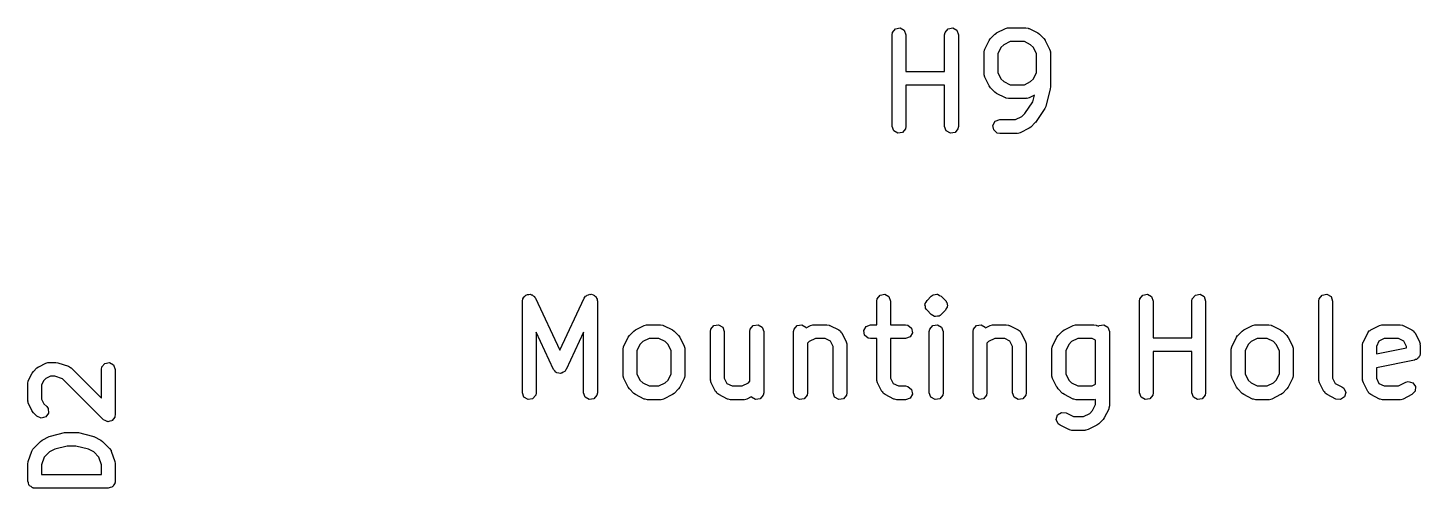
# Model space of a CAD drawing. Extents: x 115 to 337, y -185 to -59.
# Drawn here: x 237.3 to 252.45, y -76.38 to -71.37 of the extents above; entities that cross this region are included whole.
import ezdxf

# ---------------------------------------------------------------- set-up
doc = ezdxf.new("R2010")
doc.units = 0
doc.layers.add('BLACK', color=7, linetype='CONTINUOUS')

msp = doc.modelspace()

# ---------------------------------------------------------------- linework, layer by layer
at = {"layer": 'BLACK', "linetype": 'CONTINUOUS'}
for p, q in [((246.701, -71.4445), (246.705, -71.4189)), ((246.701, -72.4445), (246.701, -71.4445)), ((246.705, -71.4189), (246.738, -71.3796)), ((246.738, -71.3796), (246.789, -71.3707)), ((246.789, -71.3707), (246.833, -71.3963)), ((246.833, -71.3963), (246.851, -71.4445)), ((246.851, -71.4445), (246.851, -71.8457)), ((247.272, -71.4445), (247.277, -71.4189)), ((247.272, -71.8457), (247.272, -71.4445)), ((247.277, -71.4189), (247.31, -71.3796)), ((247.31, -71.3796), (247.36, -71.3707)), ((247.36, -71.3707), (247.404, -71.3963)), ((247.404, -71.3963), (247.422, -71.4445)), ((247.422, -71.4445), (247.422, -72.4445)), ((247.709, -71.6014), (247.756, -71.5062)), ((247.756, -71.5062), (247.769, -71.4882)), ((247.769, -71.4882), (247.77, -71.4867)), ((247.77, -71.4867), (247.818, -71.4391)), ((247.818, -71.4391), (247.836, -71.4262)), ((247.836, -71.4262), (247.837, -71.4251)), ((247.837, -71.4251), (247.933, -71.3774)), ((247.933, -71.3774), (247.957, -71.37)), ((247.957, -71.37), (247.962, -71.371)), ((247.962, -71.371), (247.966, -71.3695)), ((247.966, -71.3695), (248.157, -71.3695)), ((248.157, -71.3695), (248.182, -71.374)), ((248.182, -71.374), (248.186, -71.3769)), ((248.186, -71.3769), (248.19, -71.3774)), ((248.19, -71.3774), (248.285, -71.4251)), ((248.285, -71.4251), (248.303, -71.4384)), ((248.303, -71.4384), (248.305, -71.4391)), ((248.305, -71.4391), (248.352, -71.4867)), ((248.352, -71.4867), (248.365, -71.5051)), ((248.365, -71.5051), (248.366, -71.5062)), ((248.366, -71.5062), (248.414, -71.6014)), ((247.701, -71.635), (247.705, -71.6093)), ((247.701, -71.8731), (247.701, -71.635)), ((247.705, -71.6093), (247.708, -71.6059)), ((247.708, -71.6059), (247.709, -71.6014)), ((247.885, -71.5842), (247.851, -71.6527)), ((247.851, -71.6527), (247.851, -71.8554)), ((247.915, -71.5538), (247.885, -71.5842)), ((247.984, -71.5195), (247.915, -71.5538)), ((248.139, -71.5195), (247.984, -71.5195)), ((248.207, -71.5538), (248.139, -71.5195)), ((248.238, -71.5842), (248.207, -71.5538)), ((248.272, -71.6527), (248.238, -71.5842)), ((248.272, -71.8554), (248.272, -71.6527)), ((248.414, -71.6014), (248.422, -71.6264)), ((248.422, -71.6264), (248.42, -71.6308)), ((248.42, -71.6308), (248.422, -71.635)), ((248.422, -71.635), (248.422, -72.0159)), ((246.851, -71.8457), (247.272, -71.8457)), ((247.702, -71.8773), (247.701, -71.8731)), ((247.701, -71.8817), (247.702, -71.8773)), ((247.709, -71.9066), (247.701, -71.8817)), ((247.756, -72.0019), (247.709, -71.9066)), ((247.851, -71.8554), (247.885, -71.9239)), ((247.885, -71.9239), (247.915, -71.9543)), ((247.915, -71.9543), (247.984, -71.9886)), ((248.139, -71.9886), (248.207, -71.9543)), ((248.207, -71.9543), (248.238, -71.9239)), ((248.238, -71.9239), (248.272, -71.8554)), ((247.272, -71.9957), (246.851, -71.9957)), ((246.851, -71.9957), (246.851, -72.4445)), ((247.272, -72.4445), (247.272, -71.9957)), ((247.757, -72.003), (247.756, -72.0019)), ((247.77, -72.0214), (247.757, -72.003)), ((247.818, -72.069), (247.77, -72.0214)), ((247.819, -72.0697), (247.818, -72.069)), ((247.837, -72.083), (247.819, -72.0697)), ((247.933, -72.1306), (247.837, -72.083)), ((247.984, -71.9886), (248.139, -71.9886)), ((248.248, -72.1015), (248.19, -72.1306)), ((248.23, -72.1756), (248.248, -72.1015)), ((248.42, -72.0341), (248.372, -72.2246)), ((248.422, -72.0159), (248.419, -72.0307)), ((248.419, -72.0307), (248.42, -72.0341)), ((247.937, -72.1312), (247.933, -72.1306)), ((247.94, -72.134), (247.937, -72.1312)), ((247.966, -72.1386), (247.94, -72.134)), ((248.157, -72.1386), (247.966, -72.1386)), ((248.146, -72.3015), (248.23, -72.1756)), ((248.161, -72.137), (248.157, -72.1386)), ((248.165, -72.1381), (248.161, -72.137)), ((248.19, -72.1306), (248.165, -72.1381)), ((248.362, -72.248), (248.267, -72.3909)), ((248.372, -72.2246), (248.362, -72.2476)), ((248.362, -72.2476), (248.362, -72.248)), ((247.797, -72.4315), (247.823, -72.3871)), ((247.823, -72.3871), (247.871, -72.3695)), ((247.871, -72.3695), (248.044, -72.3695)), ((248.044, -72.3695), (248.112, -72.3353)), ((248.112, -72.3353), (248.146, -72.3015)), ((248.257, -72.4023), (248.21, -72.4499)), ((248.259, -72.3991), (248.257, -72.4023)), ((248.267, -72.3909), (248.259, -72.3991)), ((246.718, -72.4927), (246.701, -72.4445)), ((246.763, -72.5184), (246.718, -72.4927)), ((246.813, -72.5095), (246.763, -72.5184)), ((246.846, -72.4702), (246.813, -72.5095)), ((246.851, -72.4445), (246.846, -72.4702)), ((247.29, -72.4927), (247.272, -72.4445)), ((247.334, -72.5184), (247.29, -72.4927)), ((247.385, -72.5095), (247.334, -72.5184)), ((247.417, -72.4702), (247.385, -72.5095)), ((247.422, -72.4445), (247.417, -72.4702)), ((247.806, -72.482), (247.797, -72.4315)), ((247.845, -72.515), (247.806, -72.482)), ((247.871, -72.5195), (247.845, -72.515)), ((248.061, -72.5195), (247.871, -72.5195)), ((248.066, -72.518), (248.061, -72.5195)), ((248.07, -72.519), (248.066, -72.518)), ((248.095, -72.5116), (248.07, -72.519)), ((248.19, -72.464), (248.095, -72.5116)), ((248.191, -72.4628), (248.19, -72.464)), ((248.21, -72.4499), (248.191, -72.4628)), ((242.677, -74.3445), (242.681, -74.3189)), ((242.677, -75.3445), (242.677, -74.3445)), ((242.681, -74.3189), (242.688, -74.3112)), ((242.688, -74.3112), (242.69, -74.3015)), ((242.69, -74.3015), (242.704, -74.2921)), ((242.704, -74.2921), (242.714, -74.2796)), ((242.714, -74.2796), (242.724, -74.2778)), ((242.724, -74.2778), (242.732, -74.2721)), ((242.732, -74.2721), (242.749, -74.2735)), ((242.749, -74.2735), (242.765, -74.2707)), ((242.765, -74.2707), (242.773, -74.2757)), ((242.773, -74.2757), (242.783, -74.2765)), ((242.783, -74.2765), (242.795, -74.2881)), ((242.795, -74.2881), (242.809, -74.2963)), ((242.809, -74.2963), (242.813, -74.3057)), ((242.813, -74.3057), (242.82, -74.3128)), ((242.82, -74.3128), (243.085, -74.8814)), ((243.085, -74.8814), (243.35, -74.3128)), ((243.35, -74.3128), (243.365, -74.2915)), ((243.365, -74.2915), (243.375, -74.2872)), ((243.375, -74.2872), (243.381, -74.2796)), ((243.381, -74.2796), (243.397, -74.2767)), ((243.397, -74.2767), (243.412, -74.2698)), ((243.412, -74.2698), (243.422, -74.2724)), ((243.422, -74.2724), (243.431, -74.2707)), ((243.431, -74.2707), (243.446, -74.2788)), ((243.446, -74.2788), (243.461, -74.2831)), ((243.461, -74.2831), (243.467, -74.2913)), ((243.467, -74.2913), (243.476, -74.2963)), ((243.476, -74.2963), (243.482, -74.3117)), ((243.482, -74.3117), (243.491, -74.3251)), ((243.491, -74.3251), (243.49, -74.3351)), ((243.49, -74.3351), (243.493, -74.3445)), ((243.493, -74.3445), (243.493, -75.3445)), ((246.534, -74.3445), (246.538, -74.3189)), ((246.534, -74.6028), (246.534, -74.3445)), ((246.538, -74.3189), (246.571, -74.2796)), ((246.571, -74.2796), (246.622, -74.2707)), ((246.622, -74.2707), (246.666, -74.2963)), ((246.666, -74.2963), (246.684, -74.3445)), ((246.684, -74.3445), (246.684, -74.6028)), ((247.058, -74.3856), (247.061, -74.3795)), ((247.063, -74.4044), (247.058, -74.3856)), ((247.06, -74.3727), (247.071, -74.3568)), ((247.061, -74.3795), (247.06, -74.3727)), ((247.071, -74.3568), (247.08, -74.3391)), ((247.08, -74.3391), (247.127, -74.2915)), ((247.127, -74.2915), (247.135, -74.2858)), ((247.135, -74.2858), (247.137, -74.2831)), ((247.137, -74.2831), (247.141, -74.2822)), ((247.141, -74.2821), (247.143, -74.2796)), ((247.141, -74.2822), (247.141, -74.2821)), ((247.143, -74.2796), (247.145, -74.2792)), ((247.145, -74.2792), (247.149, -74.2765)), ((247.149, -74.2765), (247.168, -74.2748)), ((247.168, -74.2748), (247.187, -74.2698)), ((247.187, -74.2698), (247.19, -74.2712)), ((247.19, -74.2712), (247.193, -74.2707)), ((247.193, -74.2707), (247.196, -74.2724)), ((247.196, -74.2724), (247.2, -74.2721)), ((247.2, -74.2721), (247.216, -74.2832)), ((247.216, -74.2832), (247.233, -74.2915)), ((247.233, -74.2915), (247.281, -74.3391)), ((247.281, -74.3391), (247.287, -74.3472)), ((247.287, -74.3472), (247.289, -74.3491)), ((247.289, -74.3491), (247.29, -74.3523)), ((247.29, -74.3523), (247.296, -74.3604)), ((247.296, -74.3604), (247.298, -74.3799)), ((247.298, -74.3799), (247.303, -74.3987)), ((249.391, -74.3445), (249.396, -74.3189)), ((249.391, -75.3445), (249.391, -74.3445)), ((249.396, -74.3189), (249.429, -74.2796)), ((249.429, -74.2796), (249.479, -74.2707)), ((249.479, -74.2707), (249.524, -74.2963)), ((249.524, -74.2963), (249.541, -74.3445)), ((249.541, -74.3445), (249.541, -74.7457)), ((249.962, -74.3445), (249.967, -74.3189)), ((249.962, -74.7457), (249.962, -74.3445)), ((249.967, -74.3189), (250, -74.2796)), ((250, -74.2796), (250.051, -74.2707)), ((250.051, -74.2707), (250.095, -74.2963)), ((250.095, -74.2963), (250.112, -74.3445)), ((250.112, -74.3445), (250.112, -75.3445)), ((251.343, -74.3445), (251.348, -74.3189)), ((251.343, -75.2017), (251.343, -74.3445)), ((251.348, -74.3189), (251.381, -74.2796)), ((251.381, -74.2796), (251.431, -74.2707)), ((251.431, -74.2707), (251.476, -74.2963)), ((251.476, -74.2963), (251.493, -74.3445)), ((251.493, -74.3445), (251.493, -75.184)), ((247.065, -74.4238), (247.063, -74.4044)), ((247.07, -74.4319), (247.065, -74.4238)), ((247.071, -74.4352), (247.07, -74.4319)), ((247.074, -74.4371), (247.071, -74.4352)), ((247.08, -74.4452), (247.074, -74.4371)), ((247.127, -74.4928), (247.08, -74.4452)), ((247.145, -74.501), (247.127, -74.4928)), ((247.161, -74.5122), (247.145, -74.501)), ((247.164, -74.5119), (247.161, -74.5122)), ((247.167, -74.5136), (247.164, -74.5119)), ((247.171, -74.513), (247.167, -74.5136)), ((247.174, -74.5145), (247.171, -74.513)), ((247.193, -74.5094), (247.174, -74.5145)), ((247.212, -74.5077), (247.193, -74.5094)), ((247.216, -74.5051), (247.212, -74.5077)), ((247.218, -74.5047), (247.216, -74.5051)), ((247.22, -74.5022), (247.218, -74.5047)), ((247.223, -74.5012), (247.22, -74.5021)), ((247.22, -74.5021), (247.22, -74.5022)), ((247.225, -74.4985), (247.223, -74.5012)), ((247.233, -74.4928), (247.225, -74.4985)), ((247.281, -74.4452), (247.233, -74.4928)), ((247.289, -74.4275), (247.281, -74.4452)), ((247.3, -74.4115), (247.289, -74.4275)), ((247.303, -74.3987), (247.3, -74.4048)), ((247.3, -74.4048), (247.3, -74.4115)), ((243.017, -75.0905), (242.827, -74.6826)), ((242.827, -74.6826), (242.827, -75.3445)), ((243.343, -74.6826), (243.153, -75.0905)), ((243.343, -75.3445), (243.343, -74.6826)), ((243.842, -74.7201), (243.889, -74.6724)), ((243.889, -74.6724), (243.908, -74.6596)), ((243.908, -74.6596), (243.909, -74.6584)), ((243.909, -74.6584), (244.004, -74.6108)), ((244.004, -74.6108), (244.029, -74.6033)), ((244.029, -74.6033), (244.033, -74.6044)), ((244.033, -74.6044), (244.037, -74.6028)), ((244.037, -74.6028), (244.18, -74.6028)), ((244.18, -74.6028), (244.206, -74.6074)), ((244.206, -74.6074), (244.209, -74.6103)), ((244.209, -74.6103), (244.214, -74.6108)), ((244.214, -74.6108), (244.309, -74.6584)), ((244.309, -74.6584), (244.327, -74.6717)), ((244.327, -74.6717), (244.329, -74.6724)), ((244.329, -74.6724), (244.376, -74.7201)), ((244.724, -74.6778), (244.729, -74.6522)), ((244.724, -75.2017), (244.724, -74.6778)), ((244.729, -74.6522), (244.762, -74.6129)), ((244.762, -74.6129), (244.812, -74.604)), ((244.812, -74.604), (244.857, -74.6296)), ((244.857, -74.6296), (244.874, -74.6778)), ((244.874, -74.6778), (244.874, -75.184)), ((245.153, -74.6778), (245.157, -74.6522)), ((245.153, -75.2182), (245.153, -74.6778)), ((245.157, -74.6522), (245.19, -74.6129)), ((245.19, -74.6129), (245.241, -74.604)), ((245.241, -74.604), (245.285, -74.6296)), ((245.285, -74.6296), (245.303, -74.6778)), ((245.303, -74.6778), (245.303, -75.3445)), ((245.629, -74.6778), (245.634, -74.6522)), ((245.629, -75.3445), (245.629, -74.6778)), ((245.634, -74.6522), (245.667, -74.6129)), ((245.667, -74.6129), (245.717, -74.604)), ((245.717, -74.604), (245.762, -74.6296)), ((245.762, -74.6296), (245.764, -74.6356)), ((245.764, -74.6356), (245.813, -74.6108)), ((245.813, -74.6108), (245.838, -74.6033)), ((245.838, -74.6033), (245.843, -74.6044)), ((245.843, -74.6044), (245.847, -74.6028)), ((245.847, -74.6028), (245.99, -74.6028)), ((245.99, -74.6028), (246.016, -74.6074)), ((246.016, -74.6074), (246.019, -74.6103)), ((246.019, -74.6103), (246.023, -74.6108)), ((246.023, -74.6108), (246.119, -74.6584)), ((246.119, -74.6584), (246.14, -74.6739)), ((246.14, -74.6739), (246.144, -74.6842)), ((246.144, -74.6842), (246.152, -74.6919)), ((246.392, -74.6648), (246.418, -74.6204)), ((246.401, -74.7153), (246.392, -74.6648)), ((246.418, -74.6204), (246.466, -74.6028)), ((246.466, -74.6028), (246.534, -74.6028)), ((246.684, -74.6028), (246.847, -74.6028)), ((246.847, -74.6028), (246.873, -74.6074)), ((246.873, -74.6074), (246.912, -74.6403)), ((246.912, -74.6403), (246.921, -74.6909)), ((247.105, -74.6778), (247.11, -74.6522)), ((247.105, -75.3445), (247.105, -74.6778)), ((247.11, -74.6522), (247.143, -74.6129)), ((247.143, -74.6129), (247.193, -74.604)), ((247.193, -74.604), (247.238, -74.6296)), ((247.238, -74.6296), (247.255, -74.6778)), ((247.255, -74.6778), (247.255, -75.3445)), ((247.582, -74.6778), (247.586, -74.6522)), ((247.582, -75.3445), (247.582, -74.6778)), ((247.586, -74.6522), (247.619, -74.6129)), ((247.619, -74.6129), (247.67, -74.604)), ((247.67, -74.604), (247.714, -74.6296)), ((247.714, -74.6296), (247.716, -74.6356)), ((247.716, -74.6356), (247.766, -74.6108)), ((247.766, -74.6108), (247.791, -74.6033)), ((247.791, -74.6033), (247.795, -74.6044)), ((247.795, -74.6044), (247.799, -74.6028)), ((247.799, -74.6028), (247.942, -74.6028)), ((247.942, -74.6028), (247.968, -74.6074)), ((247.968, -74.6074), (247.971, -74.6103)), ((247.971, -74.6103), (247.976, -74.6108)), ((247.976, -74.6108), (248.071, -74.6584)), ((248.071, -74.6584), (248.092, -74.6739)), ((248.092, -74.6739), (248.096, -74.6842)), ((248.096, -74.6842), (248.105, -74.6919)), ((248.508, -74.7201), (248.556, -74.6724)), ((248.556, -74.6724), (248.574, -74.6596)), ((248.574, -74.6596), (248.575, -74.6584)), ((248.575, -74.6584), (248.671, -74.6108)), ((248.671, -74.6108), (248.696, -74.6033)), ((248.696, -74.6033), (248.7, -74.6044)), ((248.7, -74.6044), (248.704, -74.6028)), ((248.704, -74.6028), (248.895, -74.6028)), ((248.895, -74.6028), (248.92, -74.6074)), ((248.92, -74.6074), (248.924, -74.6103)), ((248.924, -74.6103), (248.928, -74.6108)), ((248.928, -74.6108), (248.946, -74.6199)), ((248.946, -74.6199), (248.952, -74.6129)), ((248.952, -74.6129), (249.003, -74.604)), ((249.003, -74.604), (249.047, -74.6296)), ((249.047, -74.6296), (249.065, -74.6778)), ((249.065, -74.6778), (249.065, -75.4874)), ((250.461, -74.7201), (250.508, -74.6724)), ((250.508, -74.6724), (250.527, -74.6596)), ((250.527, -74.6596), (250.528, -74.6584)), ((250.528, -74.6584), (250.623, -74.6108)), ((250.623, -74.6108), (250.648, -74.6033)), ((250.648, -74.6033), (250.652, -74.6044)), ((250.652, -74.6044), (250.657, -74.6028)), ((250.657, -74.6028), (250.799, -74.6028)), ((250.799, -74.6028), (250.825, -74.6074)), ((250.825, -74.6074), (250.828, -74.6103)), ((250.828, -74.6103), (250.833, -74.6108)), ((250.833, -74.6108), (250.928, -74.6584)), ((250.928, -74.6584), (250.946, -74.6717)), ((250.946, -74.6717), (250.948, -74.6724)), ((250.948, -74.6724), (250.995, -74.7201)), ((251.875, -74.6919), (251.891, -74.671)), ((251.891, -74.671), (251.901, -74.6665)), ((251.901, -74.6665), (251.909, -74.6584)), ((251.909, -74.6584), (252.004, -74.6108)), ((252.004, -74.6108), (252.029, -74.6033)), ((252.029, -74.6033), (252.033, -74.6044)), ((252.033, -74.6044), (252.037, -74.6028)), ((252.037, -74.6028), (252.228, -74.6028)), ((252.228, -74.6028), (252.254, -74.6074)), ((252.254, -74.6074), (252.257, -74.6103)), ((252.257, -74.6103), (252.262, -74.6108)), ((252.262, -74.6108), (252.357, -74.6584)), ((252.357, -74.6584), (252.378, -74.6739)), ((252.378, -74.6739), (252.382, -74.6842)), ((252.382, -74.6842), (252.39, -74.6919)), ((243.777, -74.8427), (243.779, -74.8392)), ((243.779, -74.8392), (243.78, -74.8348)), ((243.78, -74.8348), (243.828, -74.7395)), ((243.828, -74.7395), (243.841, -74.7215)), ((243.841, -74.7215), (243.842, -74.7201)), ((243.956, -74.8175), (243.922, -74.886)), ((243.987, -74.7871), (243.956, -74.8175)), ((244.055, -74.7528), (243.987, -74.7871)), ((244.163, -74.7528), (244.055, -74.7528)), ((244.231, -74.7871), (244.163, -74.7528)), ((244.262, -74.8175), (244.231, -74.7871)), ((244.296, -74.886), (244.262, -74.8175)), ((244.376, -74.7201), (244.389, -74.7384)), ((244.389, -74.7384), (244.39, -74.7395)), ((244.39, -74.7395), (244.438, -74.8348)), ((244.438, -74.8348), (244.445, -74.8597)), ((245.796, -74.7871), (245.779, -74.8042)), ((245.779, -74.8042), (245.779, -75.3445)), ((245.865, -74.7528), (245.796, -74.7871)), ((245.972, -74.7528), (245.865, -74.7528)), ((246.029, -74.7814), (245.972, -74.7528)), ((246.058, -74.8384), (246.029, -74.7814)), ((246.058, -75.3445), (246.058, -74.8384)), ((246.152, -74.6919), (246.2, -74.7872)), ((246.2, -74.7872), (246.207, -74.8121)), ((246.207, -74.8121), (246.206, -74.8165)), ((246.206, -74.8165), (246.208, -74.8207)), ((246.208, -74.8207), (246.208, -75.3445)), ((246.44, -74.7483), (246.401, -74.7153)), ((246.466, -74.7528), (246.44, -74.7483)), ((246.534, -74.7528), (246.466, -74.7528)), ((246.534, -75.2017), (246.534, -74.7528)), ((246.847, -74.7528), (246.684, -74.7528)), ((246.684, -74.7528), (246.684, -75.184)), ((246.895, -74.7353), (246.847, -74.7528)), ((246.921, -74.6909), (246.895, -74.7353)), ((247.749, -74.7871), (247.732, -74.8042)), ((247.732, -74.8042), (247.732, -75.3445)), ((247.817, -74.7528), (247.749, -74.7871)), ((247.925, -74.7528), (247.817, -74.7528)), ((247.982, -74.7814), (247.925, -74.7528)), ((248.01, -74.8384), (247.982, -74.7814)), ((248.01, -75.3445), (248.01, -74.8384)), ((248.105, -74.6919), (248.152, -74.7872)), ((248.152, -74.7872), (248.16, -74.8121)), ((248.16, -74.8121), (248.159, -74.8165)), ((248.159, -74.8165), (248.16, -74.8207)), ((248.16, -74.8207), (248.16, -75.3445)), ((248.443, -74.8427), (248.446, -74.8392)), ((248.446, -74.8392), (248.447, -74.8348)), ((248.447, -74.8348), (248.494, -74.7395)), ((248.494, -74.7395), (248.508, -74.7215)), ((248.508, -74.7215), (248.508, -74.7201)), ((248.623, -74.8175), (248.589, -74.886)), ((248.653, -74.7871), (248.623, -74.8175)), ((248.722, -74.7528), (248.653, -74.7871)), ((248.877, -74.7528), (248.722, -74.7528)), ((248.915, -74.7718), (248.877, -74.7528)), ((248.915, -75.2505), (248.915, -74.7718)), ((249.541, -74.7457), (249.962, -74.7457)), ((250.396, -74.8427), (250.398, -74.8392)), ((250.398, -74.8392), (250.399, -74.8348)), ((250.399, -74.8348), (250.447, -74.7395)), ((250.447, -74.7395), (250.46, -74.7215)), ((250.46, -74.7215), (250.461, -74.7201)), ((250.575, -74.8175), (250.541, -74.886)), ((250.606, -74.7871), (250.575, -74.8175)), ((250.674, -74.7528), (250.606, -74.7871)), ((250.782, -74.7528), (250.674, -74.7528)), ((250.85, -74.7871), (250.782, -74.7528)), ((250.881, -74.8175), (250.85, -74.7871)), ((250.915, -74.886), (250.881, -74.8175)), ((250.995, -74.7201), (251.008, -74.7384)), ((251.008, -74.7384), (251.009, -74.7395)), ((251.009, -74.7395), (251.057, -74.8348)), ((251.057, -74.8348), (251.064, -74.8597)), ((251.82, -74.8207), (251.824, -74.7951)), ((251.82, -75.2017), (251.82, -74.8207)), ((251.824, -74.7951), (251.827, -74.7916)), ((251.827, -74.7916), (251.828, -74.7872)), ((251.828, -74.7872), (251.875, -74.6919)), ((251.998, -74.7814), (251.97, -74.8384)), ((251.97, -74.8384), (251.97, -74.9197)), ((252.055, -74.7528), (251.998, -74.7814)), ((252.21, -74.7528), (252.055, -74.7528)), ((252.267, -74.7814), (252.21, -74.7528)), ((252.296, -74.8384), (252.267, -74.7814)), ((252.296, -74.8545), (252.296, -74.8384)), ((252.39, -74.6919), (252.438, -74.7872)), ((252.438, -74.7872), (252.445, -74.8121)), ((252.445, -74.8121), (252.444, -74.8165)), ((252.444, -74.8165), (252.446, -74.8207)), ((252.446, -74.8207), (252.446, -74.9159)), ((243.772, -74.8683), (243.777, -74.8427)), ((243.772, -75.154), (243.772, -74.8683)), ((243.922, -74.886), (243.922, -75.1363)), ((244.296, -75.1363), (244.296, -74.886)), ((244.445, -74.8597), (244.444, -74.8641)), ((244.444, -74.8641), (244.446, -74.8683)), ((244.446, -74.8683), (244.446, -75.154)), ((248.439, -74.8683), (248.443, -74.8427)), ((248.439, -75.154), (248.439, -74.8683)), ((248.589, -74.886), (248.589, -75.1363)), ((249.962, -74.8957), (249.541, -74.8957)), ((249.541, -74.8957), (249.541, -75.3445)), ((249.962, -75.3445), (249.962, -74.8957)), ((250.391, -74.8683), (250.396, -74.8427)), ((250.391, -75.154), (250.391, -74.8683)), ((250.541, -74.886), (250.541, -75.1363)), ((250.915, -75.1363), (250.915, -74.886)), ((251.064, -74.8597), (251.063, -74.8641)), ((251.063, -74.8641), (251.065, -74.8683)), ((251.065, -74.8683), (251.065, -75.154)), ((251.97, -74.9197), (252.296, -74.8545)), ((252.386, -74.9895), (251.97, -75.0727)), ((252.396, -74.983), (252.386, -74.9895)), ((252.408, -74.9809), (252.396, -74.983)), ((252.417, -74.9701), (252.408, -74.9809)), ((252.429, -74.9628), (252.417, -74.9701)), ((252.433, -74.9511), (252.429, -74.9628)), ((252.441, -74.9416), (252.433, -74.9511)), ((252.446, -74.9159), (252.441, -74.9416)), ((237.304, -75.2074), (237.342, -75.1312)), ((237.342, -75.1312), (237.356, -75.1132)), ((237.356, -75.1117), (237.395, -75.0736)), ((237.356, -75.1132), (237.356, -75.1117)), ((237.395, -75.0736), (237.413, -75.0608)), ((237.413, -75.0608), (237.414, -75.0596)), ((237.414, -75.0596), (237.49, -75.0215)), ((237.49, -75.0215), (237.515, -75.0141)), ((237.515, -75.0141), (237.52, -75.0151)), ((237.52, -75.0151), (237.524, -75.0136)), ((237.524, -75.0136), (237.6, -75.0136)), ((237.6, -75.0136), (237.622, -75.0175)), ((237.622, -75.0175), (237.624, -75.0174)), ((237.624, -75.0174), (237.738, -75.0555)), ((237.738, -75.0555), (237.761, -75.0679)), ((237.761, -75.0679), (237.763, -75.0717)), ((237.763, -75.0717), (237.767, -75.0736)), ((237.767, -75.0736), (238.096, -75.4027)), ((238.096, -75.0886), (238.101, -75.0629)), ((238.096, -75.4027), (238.096, -75.0886)), ((238.101, -75.0629), (238.134, -75.0236)), ((238.134, -75.0236), (238.184, -75.0147)), ((238.184, -75.0147), (238.229, -75.0404)), ((238.229, -75.0404), (238.246, -75.0886)), ((238.246, -75.0886), (238.246, -75.5838)), ((243.031, -75.1043), (243.017, -75.0905)), ((243.042, -75.1202), (243.031, -75.1043)), ((243.049, -75.122), (243.042, -75.1202)), ((243.053, -75.1268), (243.049, -75.122)), ((243.073, -75.1285), (243.053, -75.1268)), ((243.092, -75.1335), (243.073, -75.1285)), ((243.098, -75.1307), (243.092, -75.1335)), ((243.105, -75.1312), (243.098, -75.1307)), ((243.12, -75.1201), (243.105, -75.1312)), ((243.138, -75.1118), (243.12, -75.1201)), ((243.144, -75.1037), (243.138, -75.1118)), ((243.147, -75.1018), (243.144, -75.1037)), ((243.153, -75.0905), (243.147, -75.0986)), ((243.147, -75.0986), (243.147, -75.1018)), ((243.922, -75.1363), (243.956, -75.2048)), ((244.262, -75.2048), (244.296, -75.1363)), ((248.589, -75.1363), (248.623, -75.2048)), ((250.541, -75.1363), (250.575, -75.2048)), ((250.881, -75.2048), (250.915, -75.1363)), ((251.97, -75.0727), (251.97, -75.184)), ((237.296, -75.2409), (237.301, -75.2153)), ((237.296, -75.4314), (237.296, -75.2409)), ((237.301, -75.2153), (237.304, -75.2119)), ((237.304, -75.2119), (237.304, -75.2074)), ((237.471, -75.2092), (237.446, -75.2586)), ((237.446, -75.2586), (237.446, -75.4137)), ((237.492, -75.1883), (237.471, -75.2092)), ((237.541, -75.1636), (237.492, -75.1883)), ((237.588, -75.1636), (237.541, -75.1636)), ((237.674, -75.1922), (237.588, -75.1636)), ((238.118, -75.6368), (237.674, -75.1922)), ((243.774, -75.1583), (243.772, -75.154)), ((243.773, -75.1626), (243.774, -75.1583)), ((243.78, -75.1876), (243.773, -75.1626)), ((243.828, -75.2828), (243.78, -75.1876)), ((243.829, -75.2839), (243.828, -75.2828)), ((243.842, -75.3023), (243.829, -75.2839)), ((243.956, -75.2048), (243.987, -75.2353)), ((243.987, -75.2353), (244.055, -75.2695)), ((244.055, -75.2695), (244.163, -75.2695)), ((244.163, -75.2695), (244.231, -75.2353)), ((244.231, -75.2353), (244.262, -75.2048)), ((244.39, -75.2828), (244.377, -75.3008)), ((244.438, -75.1876), (244.39, -75.2828)), ((244.441, -75.1797), (244.438, -75.1831)), ((244.438, -75.1831), (244.438, -75.1876)), ((244.446, -75.154), (244.441, -75.1797)), ((244.726, -75.2059), (244.724, -75.2017)), ((244.725, -75.2102), (244.726, -75.2059)), ((244.732, -75.2352), (244.725, -75.2102)), ((244.78, -75.3304), (244.732, -75.2352)), ((244.874, -75.184), (244.903, -75.241)), ((244.903, -75.241), (244.96, -75.2695)), ((244.96, -75.2695), (245.067, -75.2695)), ((245.067, -75.2695), (245.136, -75.2353)), ((245.136, -75.2353), (245.153, -75.2182)), ((246.535, -75.2059), (246.534, -75.2017)), ((246.534, -75.2102), (246.535, -75.2059)), ((246.542, -75.2352), (246.534, -75.2102)), ((246.589, -75.3304), (246.542, -75.2352)), ((246.684, -75.184), (246.712, -75.241)), ((246.712, -75.241), (246.769, -75.2695)), ((246.769, -75.2695), (246.847, -75.2695)), ((246.847, -75.2695), (246.873, -75.274)), ((246.873, -75.274), (246.912, -75.307)), ((248.44, -75.1583), (248.439, -75.154)), ((248.439, -75.1626), (248.44, -75.1583)), ((248.447, -75.1876), (248.439, -75.1626)), ((248.494, -75.2828), (248.447, -75.1876)), ((248.495, -75.2839), (248.494, -75.2828)), ((248.508, -75.3023), (248.495, -75.2839)), ((248.623, -75.2048), (248.653, -75.2353)), ((248.653, -75.2353), (248.722, -75.2695)), ((248.722, -75.2695), (248.877, -75.2695)), ((248.877, -75.2695), (248.915, -75.2505)), ((250.393, -75.1583), (250.391, -75.154)), ((250.392, -75.1626), (250.393, -75.1583)), ((250.399, -75.1876), (250.392, -75.1626)), ((250.447, -75.2828), (250.399, -75.1876)), ((250.448, -75.2839), (250.447, -75.2828)), ((250.461, -75.3023), (250.448, -75.2839)), ((250.575, -75.2048), (250.606, -75.2353)), ((250.606, -75.2353), (250.674, -75.2695)), ((250.674, -75.2695), (250.782, -75.2695)), ((250.782, -75.2695), (250.85, -75.2353)), ((250.85, -75.2353), (250.881, -75.2048)), ((251.009, -75.2828), (250.996, -75.3008)), ((251.057, -75.1876), (251.009, -75.2828)), ((251.06, -75.1797), (251.057, -75.1831)), ((251.057, -75.1831), (251.057, -75.1876)), ((251.065, -75.154), (251.06, -75.1797)), ((251.345, -75.2059), (251.343, -75.2017)), ((251.344, -75.2102), (251.345, -75.2059)), ((251.351, -75.2352), (251.344, -75.2102)), ((251.399, -75.3304), (251.351, -75.2352)), ((251.493, -75.184), (251.522, -75.241)), ((251.522, -75.241), (251.595, -75.2774)), ((251.595, -75.2774), (251.616, -75.2929)), ((251.616, -75.2929), (251.636, -75.34)), ((251.821, -75.2059), (251.82, -75.2017)), ((251.82, -75.2102), (251.821, -75.2059)), ((251.828, -75.2352), (251.82, -75.2102)), ((251.875, -75.3304), (251.828, -75.2352)), ((251.97, -75.184), (251.998, -75.241)), ((251.998, -75.241), (252.055, -75.2695)), ((252.055, -75.2695), (252.21, -75.2695)), ((252.21, -75.2695), (252.29, -75.2298)), ((252.29, -75.2298), (252.315, -75.2224)), ((252.315, -75.2224), (252.365, -75.2343)), ((252.365, -75.2343), (252.395, -75.2755)), ((252.395, -75.2755), (252.392, -75.3267)), ((237.298, -75.4356), (237.296, -75.4314)), ((237.297, -75.44), (237.298, -75.4356)), ((237.304, -75.465), (237.297, -75.44)), ((237.446, -75.4137), (237.471, -75.4632)), ((242.694, -75.3927), (242.677, -75.3445)), ((242.739, -75.4184), (242.694, -75.3927)), ((242.789, -75.4095), (242.739, -75.4184)), ((242.822, -75.3702), (242.789, -75.4095)), ((242.827, -75.3445), (242.822, -75.3702)), ((243.361, -75.3927), (243.343, -75.3445)), ((243.405, -75.4184), (243.361, -75.3927)), ((243.456, -75.4095), (243.405, -75.4184)), ((243.489, -75.3702), (243.456, -75.4095)), ((243.493, -75.3445), (243.489, -75.3702)), ((243.889, -75.3499), (243.842, -75.3023)), ((243.891, -75.3506), (243.889, -75.3499)), ((243.909, -75.364), (243.891, -75.3506)), ((244.004, -75.4116), (243.909, -75.364)), ((244.008, -75.4121), (244.004, -75.4116)), ((244.012, -75.415), (244.008, -75.4121)), ((244.037, -75.4195), (244.012, -75.415)), ((244.18, -75.4195), (244.037, -75.4195)), ((244.185, -75.418), (244.18, -75.4195)), ((244.189, -75.419), (244.185, -75.418)), ((244.214, -75.4116), (244.189, -75.419)), ((244.309, -75.364), (244.214, -75.4116)), ((244.31, -75.3628), (244.309, -75.364)), ((244.329, -75.3499), (244.31, -75.3628)), ((244.376, -75.3023), (244.329, -75.3499)), ((244.377, -75.3008), (244.376, -75.3023)), ((244.788, -75.3382), (244.78, -75.3304)), ((244.793, -75.3485), (244.788, -75.3382)), ((244.813, -75.364), (244.793, -75.3485)), ((244.909, -75.4116), (244.813, -75.364)), ((244.913, -75.4121), (244.909, -75.4116)), ((244.917, -75.415), (244.913, -75.4121)), ((244.942, -75.4195), (244.917, -75.415)), ((245.085, -75.4195), (244.942, -75.4195)), ((245.089, -75.418), (245.085, -75.4195)), ((245.094, -75.419), (245.089, -75.418)), ((245.119, -75.4116), (245.094, -75.419)), ((245.168, -75.3868), (245.119, -75.4116)), ((245.171, -75.3927), (245.168, -75.3868)), ((245.215, -75.4184), (245.171, -75.3927)), ((245.265, -75.4095), (245.215, -75.4184)), ((245.298, -75.3702), (245.265, -75.4095)), ((245.303, -75.3445), (245.298, -75.3702)), ((245.647, -75.3927), (245.629, -75.3445)), ((245.691, -75.4184), (245.647, -75.3927)), ((245.742, -75.4095), (245.691, -75.4184)), ((245.775, -75.3702), (245.742, -75.4095)), ((245.779, -75.3445), (245.775, -75.3702)), ((246.075, -75.3927), (246.058, -75.3445)), ((246.12, -75.4184), (246.075, -75.3927)), ((246.17, -75.4095), (246.12, -75.4184)), ((246.203, -75.3702), (246.17, -75.4095)), ((246.208, -75.3445), (246.203, -75.3702)), ((246.598, -75.3382), (246.589, -75.3304)), ((246.602, -75.3485), (246.598, -75.3382)), ((246.623, -75.364), (246.602, -75.3485)), ((246.718, -75.4116), (246.623, -75.364)), ((246.723, -75.4121), (246.718, -75.4116)), ((246.726, -75.415), (246.723, -75.4121)), ((246.752, -75.4195), (246.726, -75.415)), ((246.847, -75.4195), (246.752, -75.4195)), ((246.895, -75.402), (246.847, -75.4195)), ((246.921, -75.3575), (246.895, -75.402)), ((246.912, -75.307), (246.921, -75.3575)), ((247.123, -75.3927), (247.105, -75.3445)), ((247.167, -75.4184), (247.123, -75.3927)), ((247.218, -75.4095), (247.167, -75.4184)), ((247.251, -75.3702), (247.218, -75.4095)), ((247.255, -75.3445), (247.251, -75.3702)), ((247.599, -75.3927), (247.582, -75.3445)), ((247.644, -75.4184), (247.599, -75.3927)), ((247.694, -75.4095), (247.644, -75.4184)), ((247.727, -75.3702), (247.694, -75.4095)), ((247.732, -75.3445), (247.727, -75.3702)), ((248.028, -75.3927), (248.01, -75.3445)), ((248.072, -75.4184), (248.028, -75.3927)), ((248.123, -75.4095), (248.072, -75.4184)), ((248.156, -75.3702), (248.123, -75.4095)), ((248.16, -75.3445), (248.156, -75.3702)), ((248.556, -75.3499), (248.508, -75.3023)), ((248.557, -75.3506), (248.556, -75.3499)), ((248.575, -75.364), (248.557, -75.3506)), ((248.671, -75.4116), (248.575, -75.364)), ((248.675, -75.4121), (248.671, -75.4116)), ((248.679, -75.415), (248.675, -75.4121)), ((248.704, -75.4195), (248.679, -75.415)), ((248.895, -75.4195), (248.704, -75.4195)), ((248.899, -75.418), (248.895, -75.4195)), ((248.903, -75.419), (248.899, -75.418)), ((248.915, -75.4156), (248.903, -75.419)), ((248.915, -75.4697), (248.915, -75.4156)), ((249.409, -75.3927), (249.391, -75.3445)), ((249.453, -75.4184), (249.409, -75.3927)), ((249.504, -75.4095), (249.453, -75.4184)), ((249.537, -75.3702), (249.504, -75.4095)), ((249.541, -75.3445), (249.537, -75.3702)), ((249.98, -75.3927), (249.962, -75.3445)), ((250.024, -75.4184), (249.98, -75.3927)), ((250.075, -75.4095), (250.024, -75.4184)), ((250.108, -75.3702), (250.075, -75.4095)), ((250.112, -75.3445), (250.108, -75.3702)), ((250.508, -75.3499), (250.461, -75.3023)), ((250.51, -75.3506), (250.508, -75.3499)), ((250.528, -75.364), (250.51, -75.3506)), ((250.623, -75.4116), (250.528, -75.364)), ((250.627, -75.4121), (250.623, -75.4116)), ((250.631, -75.415), (250.627, -75.4121)), ((250.657, -75.4195), (250.631, -75.415)), ((250.799, -75.4195), (250.657, -75.4195)), ((250.804, -75.418), (250.799, -75.4195)), ((250.808, -75.419), (250.804, -75.418)), ((250.833, -75.4116), (250.808, -75.419)), ((250.928, -75.364), (250.833, -75.4116)), ((250.929, -75.3628), (250.928, -75.364)), ((250.948, -75.3499), (250.929, -75.3628)), ((250.995, -75.3023), (250.948, -75.3499)), ((250.996, -75.3008), (250.995, -75.3023)), ((251.407, -75.3382), (251.399, -75.3304)), ((251.412, -75.3485), (251.407, -75.3382)), ((251.433, -75.364), (251.412, -75.3485)), ((251.528, -75.4116), (251.433, -75.364)), ((251.579, -75.4175), (251.528, -75.4116)), ((251.622, -75.3892), (251.579, -75.4175)), ((251.636, -75.34), (251.622, -75.3892)), ((251.883, -75.3382), (251.875, -75.3304)), ((251.888, -75.3485), (251.883, -75.3382)), ((251.909, -75.364), (251.888, -75.3485)), ((252.004, -75.4116), (251.909, -75.364)), ((252.008, -75.4121), (252.004, -75.4116)), ((252.012, -75.415), (252.008, -75.4121)), ((252.037, -75.4195), (252.012, -75.415)), ((252.228, -75.4195), (252.037, -75.4195)), ((252.232, -75.418), (252.228, -75.4195)), ((252.237, -75.419), (252.232, -75.418)), ((252.262, -75.4116), (252.237, -75.419)), ((252.357, -75.364), (252.262, -75.4116)), ((252.392, -75.3267), (252.357, -75.364)), ((237.342, -75.5412), (237.304, -75.465)), ((237.344, -75.5423), (237.342, -75.5412)), ((237.356, -75.5606), (237.344, -75.5423)), ((237.395, -75.5987), (237.356, -75.5606)), ((237.471, -75.4632), (237.501, -75.4927)), ((237.52, -75.5651), (237.491, -75.6071)), ((237.501, -75.4927), (237.516, -75.514)), ((237.516, -75.514), (237.52, -75.5651)), ((238.246, -75.5838), (238.244, -75.5999)), ((248.486, -75.6347), (248.501, -75.5855)), ((248.501, -75.5855), (248.544, -75.5573)), ((248.544, -75.5573), (248.595, -75.5631)), ((248.595, -75.5631), (248.674, -75.6028)), ((248.782, -75.6028), (248.85, -75.5686)), ((248.85, -75.5686), (248.881, -75.5382)), ((248.881, -75.5382), (248.915, -75.4697)), ((249.057, -75.5209), (249.009, -75.6162)), ((249.06, -75.513), (249.057, -75.5165)), ((249.057, -75.5165), (249.057, -75.5209)), ((249.065, -75.4874), (249.06, -75.513)), ((237.441, -75.6204), (237.395, -75.5987)), ((237.491, -75.6071), (237.441, -75.6204)), ((238.139, -75.6464), (238.118, -75.6368)), ((238.158, -75.6577), (238.139, -75.6464)), ((238.162, -75.6571), (238.158, -75.6577)), ((238.165, -75.6585), (238.162, -75.6571)), ((238.187, -75.6527), (238.165, -75.6585)), ((238.209, -75.6488), (238.187, -75.6527)), ((238.211, -75.6461), (238.209, -75.6488)), ((238.214, -75.6452), (238.211, -75.6461)), ((238.227, -75.6267), (238.214, -75.6452)), ((238.242, -75.6095), (238.227, -75.6267)), ((238.243, -75.6049), (238.242, -75.6095)), ((238.244, -75.6032), (238.243, -75.6049)), ((238.244, -75.5999), (238.244, -75.6032)), ((248.507, -75.6818), (248.486, -75.6347)), ((248.528, -75.6973), (248.507, -75.6818)), ((248.623, -75.7449), (248.528, -75.6973)), ((248.627, -75.7454), (248.623, -75.7449)), ((248.631, -75.7483), (248.627, -75.7454)), ((248.657, -75.7528), (248.631, -75.7483)), ((248.674, -75.6028), (248.782, -75.6028)), ((248.833, -75.7449), (248.808, -75.7524)), ((248.928, -75.6973), (248.833, -75.7449)), ((248.929, -75.6961), (248.928, -75.6973)), ((248.948, -75.6833), (248.929, -75.6961)), ((248.995, -75.6356), (248.948, -75.6833)), ((248.996, -75.6342), (248.995, -75.6356)), ((249.009, -75.6162), (248.996, -75.6342)), ((237.356, -75.9498), (237.433, -75.8736)), ((237.433, -75.8736), (237.451, -75.8608)), ((237.451, -75.8608), (237.452, -75.8596)), ((237.452, -75.8596), (237.528, -75.8215)), ((237.528, -75.8215), (237.541, -75.8178)), ((237.541, -75.8178), (237.544, -75.8158)), ((237.544, -75.8158), (237.696, -75.7777)), ((237.696, -75.7777), (237.711, -75.7767)), ((237.711, -75.7767), (237.714, -75.7755)), ((237.714, -75.7755), (237.829, -75.7755)), ((237.829, -75.7755), (237.843, -75.7781)), ((237.843, -75.7781), (237.847, -75.7777)), ((237.847, -75.7777), (237.999, -75.8158)), ((237.999, -75.8158), (238.011, -75.8211)), ((238.011, -75.8211), (238.014, -75.8215)), ((238.014, -75.8215), (238.091, -75.8596)), ((238.091, -75.8596), (238.109, -75.8729)), ((238.109, -75.8729), (238.11, -75.8736)), ((238.11, -75.8736), (238.186, -75.9498)), ((248.799, -75.7528), (248.657, -75.7528)), ((248.804, -75.7513), (248.799, -75.7528)), ((248.808, -75.7524), (248.804, -75.7513)), ((237.3, -76.0934), (237.338, -75.9791)), ((237.338, -75.9791), (237.351, -75.9562)), ((237.351, -75.9562), (237.355, -75.9539)), ((237.355, -75.9539), (237.356, -75.9498)), ((237.475, -76.0434), (237.446, -76.1293)), ((237.53, -75.9883), (237.475, -76.0434)), ((237.588, -75.9593), (237.53, -75.9883)), ((237.723, -75.9255), (237.588, -75.9593)), ((237.819, -75.9255), (237.723, -75.9255)), ((237.955, -75.9593), (237.819, -75.9255)), ((238.013, -75.9883), (237.955, -75.9593)), ((238.068, -76.0434), (238.013, -75.9883)), ((238.096, -76.1293), (238.068, -76.0434)), ((238.186, -75.9498), (238.201, -75.9712)), ((238.201, -75.9712), (238.202, -75.9756)), ((238.202, -75.9756), (238.204, -75.9791)), ((238.204, -75.9791), (238.243, -76.0934)), ((237.296, -76.1171), (237.3, -76.0951)), ((237.296, -76.3076), (237.296, -76.1171)), ((237.3, -76.0951), (237.3, -76.0934)), ((237.446, -76.1293), (237.446, -76.2326)), ((238.096, -76.2326), (238.096, -76.1293)), ((238.243, -76.0934), (238.246, -76.1156)), ((238.246, -76.1156), (238.246, -76.1171)), ((238.246, -76.1171), (238.246, -76.3076)), ((237.303, -76.3259), (237.296, -76.3076)), ((237.306, -76.3451), (237.303, -76.3259)), ((237.312, -76.3495), (237.306, -76.3451)), ((237.314, -76.3558), (237.312, -76.3495)), ((237.331, -76.3656), (237.314, -76.3558)), ((237.446, -76.2326), (238.096, -76.2326)), ((238.229, -76.3482), (238.22, -76.3651)), ((238.242, -76.3333), (238.229, -76.3482)), ((238.244, -76.3235), (238.242, -76.3333)), ((238.245, -76.3206), (238.244, -76.3235)), ((238.246, -76.3076), (238.245, -76.3173)), ((238.245, -76.3173), (238.245, -76.3206)), ((237.346, -76.3781), (237.331, -76.3656)), ((237.355, -76.3798), (237.346, -76.3781)), ((237.358, -76.3815), (237.355, -76.3798)), ((237.362, -76.3809), (237.358, -76.3815)), ((237.371, -76.3826), (237.362, -76.3809)), ((238.171, -76.3826), (237.371, -76.3826)), ((238.19, -76.3759), (238.171, -76.3826)), ((238.209, -76.3726), (238.19, -76.3759)), ((238.213, -76.3674), (238.209, -76.3726)), ((238.22, -76.3651), (238.213, -76.3674))]:
    msp.add_line(p, q, dxfattribs=at)

doc.saveas('drawing.dxf')
